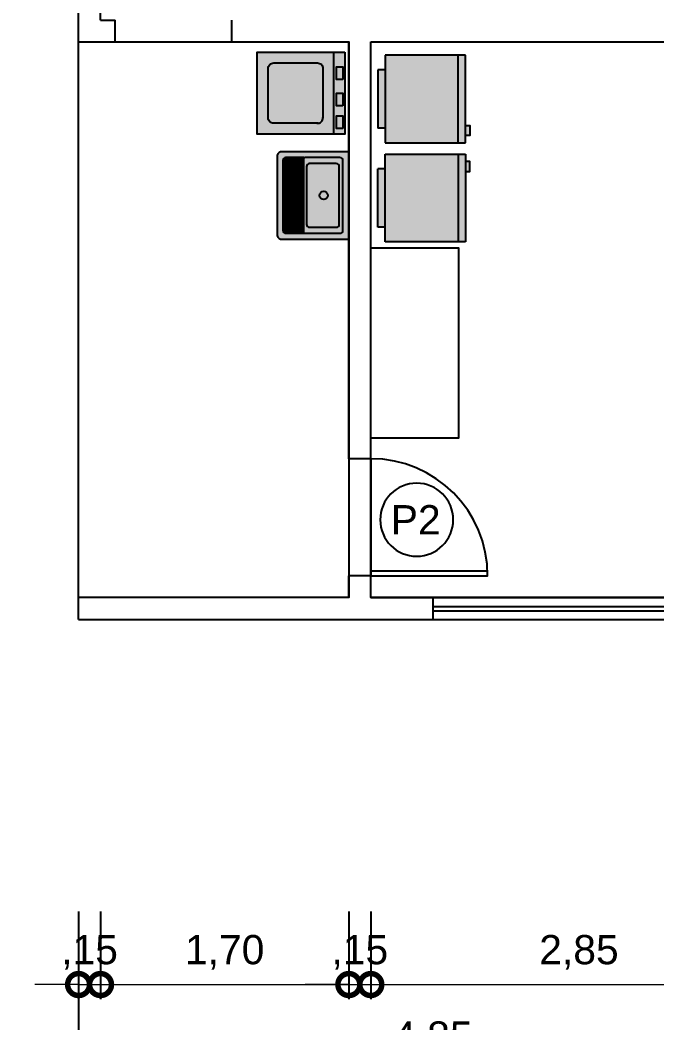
# Model space of a CAD drawing. Header units: metres. Extents: x 47902.7 to 47959.3, y 23418.5 to 23443.2.
# Drawn here: x 47907.75 to 47912.11, y 23424.05 to 23430.91 of the extents above; entities that cross this region are included whole.
import ezdxf
from ezdxf.enums import TextEntityAlignment as Align

# ---------------------------------------------------------------- set-up
doc = ezdxf.new("R2010")
doc.units = ezdxf.units.M
doc.header["$LTSCALE"] = 0.25
doc.linetypes.add('DASHDOT2', pattern=[12.7, 6.35, -3.175, 0, -3.175])
doc.layers.add('ARQ_0_AREAS', color=7, linetype='Continuous', true_color=0x5a1694, plot=False)
for name, color, linetype in [('ARQ_ALV CT', 7, 'Continuous'), ('ARQ_ESQ CT', 3, 'Continuous'), ('ARQ_MOB 01', 1, 'Continuous'), ('ARQ_MOB 02', 2, 'Continuous'), ('ARQ_PISO 01', 1, 'Continuous'), ('ARQ_PROJ SUP', 1, 'DASHDOT2'), ('ARQ_SAN 02', 2, 'Continuous'), ('SIMB_02', 2, 'Continuous'), ('SIMB_TXT', 1, 'Continuous')]:
    doc.layers.add(name, color=color, linetype=linetype)
doc.layers.add('ARQ_COTA_AZUL', color=5, linetype='Continuous', lineweight=20, true_color=0x0000ff)
doc.styles.add('cota', font='arial.ttf')
doc.styles.add('SIMB', font='arial.ttf')
doc.dimstyles.new('Info 01 - annot', dxfattribs={"dimtxt": 2, "dimasz": 3, "dimexe": 1, "dimexo": 1, "dimgap": 1, "dimtad": 1, "dimzin": 4, "dimtxsty": 'cota', "dimblk": 'DOTSMALL', "dimcen": 2, "dimdle": 1, "dimclrd": 256, "dimclre": 256, "dimclrt": 1, "dimazin": 2, "dimtfac": 0.09, "dimtix": 1, "dimtmove": 2, "dimatfit": 2, "dimfxl": 5, "dimfxlon": 1, "dimtolj": 1, "dimtzin": 4, "dimlwd": -1, "dimarcsym": 1})

# ---------------------------------------------------------------- blocks, each defined once
blk = doc.blocks.new('GEL60')
at = {"true_color": 0xffffff}
h = blk.add_hatch(color=7, dxfattribs=at)
h.dxf.hatch_style = 1
h.paths.add_polyline_path([(0.6, 0.55), (0.55, 0.55), (0.55, 0.58), (0.48, 0.58), (0.48, 0.55), (0, 0.55), (0, 0), (0.1, 0), (0.1, -0.05), (0.5, -0.05), (0.5, 0), (0.6, 0)])
at = {"layer": 'ARQ_MOB 02'}
for p, q in [((0, 0.55), (0, 0)), ((0.6, 0.55), (0, 0.55)), ((0.6, 0), (0.6, 0.55)), ((0.6, 0.5), (0, 0.5)), ((0, 0), (0.6, 0)), ((0.1, 0), (0.1, -0.05)), ((0.5, 0), (0.5, -0.05)), ((0.1, -0.05), (0.5, -0.05))]:
    blk.add_line(p, q, dxfattribs=at)
blk.add_lwpolyline([(0.55, 0.55), (0.48, 0.55), (0.48, 0.58), (0.55, 0.58)], close=True, dxfattribs=at)
blk = doc.blocks.new('DUASX60')
blk.add_blockref('GEL60', (0.0585, 0.0706))
at = {"xscale": -1}
blk.add_blockref('GEL60', (1.335, 0.0706), dxfattribs=at)
blk = doc.blocks.new('maq. lavar_02')
at = {"true_color": 0xffffff}
h = blk.add_hatch(color=7, dxfattribs=at)
h.dxf.hatch_style = 1
h.paths.add_polyline_path([(0.75, 0), (0, 0), (0, 0.8), (0.75, 0.8)])
for points in [[(0.75, 0), (0, 0), (0, 0.8), (0.75, 0.8), (0.75, 0)], [(0, 0.1), (0.75, 0.1)]]:
    blk.add_lwpolyline(points)
blk.add_lwpolyline([(0.1, 0.2446), (0.1, 0.65, -0.414214), (0.15, 0.7), (0.6, 0.7, -0.414214), (0.65, 0.65), (0.65, 0.25, -0.414214), (0.6, 0.2), (0.147, 0.2)], format="xyb")
for points in [[(0.0517, 0.0202), (0.0517, 0.0779), (0.1671, 0.0779), (0.1671, 0.0202)], [(0.2603, 0.0202), (0.2603, 0.0779), (0.3757, 0.0779), (0.3757, 0.0202)], [(0.5, 0.0202), (0.5, 0.0779), (0.6154, 0.0779), (0.6154, 0.0202)]]:
    blk.add_lwpolyline(points, close=True)
blk.add_arc((0.1497, 0.2499), 0.05, 173.8325, 273.12652)
blk = doc.blocks.new('tanque_05')
at = {"true_color": 0xffffff}
h = blk.add_hatch(color=7, dxfattribs=at)
h.dxf.hatch_style = 1
edge = h.paths.add_edge_path()
edge.add_line((-0.2686, -0.4916), (0.2686, -0.4916))
edge.add_arc((0.2686, -0.4612), 0.0304, 270, 360)
edge.add_line((0.299, -0.4612), (0.299, -0.0101))
edge.add_arc((0.2889, -0.0101), 0.0101, 0, 90)
edge.add_line((0.2889, 0), (-0.2889, 0))
edge.add_arc((-0.2889, -0.0101), 0.0101, 90, 180)
edge.add_line((-0.299, -0.0101), (-0.299, -0.4612))
edge.add_arc((-0.2686, -0.4612), 0.0304, 180, 270)
for p, q in [((-0.2585, -0.3249), (0.2585, -0.3249)), ((0.2585, -0.331), (-0.2585, -0.331)), ((-0.2585, -0.3452), (0.2585, -0.3452)), ((0.2585, -0.3513), (-0.2585, -0.3513)), ((-0.2585, -0.3654), (0.2585, -0.3654)), ((0.2585, -0.3715), (-0.2585, -0.3715)), ((-0.2585, -0.3857), (0.2585, -0.3857)), ((0.2585, -0.3918), (-0.2585, -0.3918)), ((-0.2585, -0.406), (0.2585, -0.406)), ((0.2585, -0.4121), (-0.2585, -0.4121)), ((-0.2585, -0.4263), (0.2585, -0.4263)), ((-0.251, -0.4465), (0.251, -0.4465))]:
    blk.add_line(p, q)
for points in [[(-0.2686, -0.4916), (0.2686, -0.4916, 0.414214), (0.299, -0.4612), (0.299, -0.0101, 0.414214), (0.2889, 0), (-0.2889, 0, 0.414214), (-0.299, -0.0101), (-0.299, -0.4612, 0.414214)], [(-0.1977, -0.2889), (0.1977, -0.2889, 0.414214), (0.2179, -0.2686), (0.2179, -0.0862, 0.414214), (0.1977, -0.0659), (-0.1977, -0.0659, 0.414214), (-0.2179, -0.0862), (-0.2179, -0.2686, 0.414214)]]:
    blk.add_lwpolyline(points, format="xyb", close=True)
for points in [[(0.2585, -0.2807), (0.2585, -0.0608, 0.414214), (0.2382, -0.0405), (-0.2382, -0.0405, 0.414214), (-0.2585, -0.0608), (-0.2585, -0.2807)], [(-0.2585, -0.2822), (-0.2585, -0.3006, 0.414214), (-0.2484, -0.3107), (-0.2357, -0.3107), (0.2342, -0.3107), (0.2484, -0.3107, 0.414214), (0.2585, -0.3006), (0.2585, -0.2822)], [(-0.2585, -0.3092), (-0.2585, -0.4308, 0.414214), (-0.2382, -0.4511), (0.2382, -0.4511, 0.414214), (0.2585, -0.4308), (0.2585, -0.3092, 0.414214)]]:
    blk.add_lwpolyline(points, format="xyb")
blk.add_lwpolyline([(0.2584, -0.4323), (-0.2584, -0.4323)])
blk.add_circle((0, -0.1723), 0.0284)
blk = doc.blocks.new('_DotSmall')
at = {"color": 0, "linetype": 'ByBlock', "const_width": 0.5}
blk.add_lwpolyline([(-0.0625, 0, 1), (0.0625, 0, 1)], format="xyb", close=True, dxfattribs=at)
blk = doc.blocks.new('*D42')
at = {"layer": 'ARQ_COTA_AZUL', "transparency": 16777216}
for p, q in [((47906.798, 23426.9628), (47906.798, 23427.2628)), ((47906.798, 23426.8128), (47906.798, 23426.9628)), ((47906.798, 23426.8128), (47906.798, 23426.5128))]:
    blk.add_line(p, q, dxfattribs=at)
at = {"layer": 'ARQ_COTA_AZUL', "lineweight": -2, "transparency": 16777216}
for p, q in [((47907.298, 23426.9628), (47906.698, 23426.9628)), ((47907.298, 23426.8128), (47906.698, 23426.8128))]:
    blk.add_line(p, q, dxfattribs=at)
at = {"layer": 'Defpoints', "color": 0, "transparency": 16777216}
for p in [(47906.798, 23426.9628), (47908.3053, 23426.9628), (47908.1553, 23426.8128)]:
    blk.add_point(p, dxfattribs=at)
at = {"layer": 'ARQ_COTA_AZUL', "transparency": 16777216, "xscale": 0.3, "yscale": 0.3, "zscale": 0.3}
for p, rotation in [((47906.798, 23426.9628), 270), ((47906.798, 23426.8128), 90)]:
    blk.add_blockref('_DotSmall', p, dxfattribs=dict(at, rotation=rotation))
at = {"layer": 'ARQ_COTA_AZUL', "color": 1, "transparency": 16777216, "insert": (47906.5778, 23426.8878), "char_height": 0.2, "attachment_point": 5, "rotation": 90, "style": 'cota'}
blk.add_mtext('\\A1;,15', dxfattribs=at)
blk = doc.blocks.new('*D43')
at = {"layer": 'ARQ_COTA_AZUL', "transparency": 16777216}
blk.add_line((47906.798, 23426.8628), (47906.798, 23428.5628), dxfattribs=at)
at = {"layer": 'ARQ_COTA_AZUL', "lineweight": -2, "transparency": 16777216}
for p, q in [((47907.298, 23428.4628), (47906.698, 23428.4628)), ((47907.298, 23426.9628), (47906.698, 23426.9628))]:
    blk.add_line(p, q, dxfattribs=at)
at = {"layer": 'Defpoints', "color": 0, "transparency": 16777216}
for p in [(47906.798, 23428.4628), (47908.3053, 23428.4628), (47908.3053, 23426.9628)]:
    blk.add_point(p, dxfattribs=at)
at = {"layer": 'ARQ_COTA_AZUL', "transparency": 16777216, "xscale": 0.3, "yscale": 0.3, "zscale": 0.3}
for p, rotation in [((47906.798, 23428.4628), 90), ((47906.798, 23426.9628), 270)]:
    blk.add_blockref('_DotSmall', p, dxfattribs=dict(at, rotation=rotation))
at = {"layer": 'ARQ_COTA_AZUL', "color": 1, "transparency": 16777216, "insert": (47906.5778, 23427.7128), "char_height": 0.2, "attachment_point": 5, "rotation": 90, "style": 'cota'}
blk.add_mtext('\\A1;1,50', dxfattribs=at)
blk = doc.blocks.new('*D44')
at = {"layer": 'ARQ_COTA_AZUL', "transparency": 16777216}
for p, q in [((47906.798, 23428.6128), (47906.798, 23428.9128)), ((47906.798, 23428.4628), (47906.798, 23428.6128)), ((47906.798, 23428.4628), (47906.798, 23428.1628))]:
    blk.add_line(p, q, dxfattribs=at)
at = {"layer": 'ARQ_COTA_AZUL', "lineweight": -2, "transparency": 16777216}
for p, q in [((47907.298, 23428.6128), (47906.698, 23428.6128)), ((47907.298, 23428.4628), (47906.698, 23428.4628))]:
    blk.add_line(p, q, dxfattribs=at)
at = {"layer": 'Defpoints', "color": 0, "transparency": 16777216}
for p in [(47906.798, 23428.6128), (47908.1553, 23428.6128), (47908.3053, 23428.4628)]:
    blk.add_point(p, dxfattribs=at)
at = {"layer": 'ARQ_COTA_AZUL', "transparency": 16777216, "xscale": 0.3, "yscale": 0.3, "zscale": 0.3}
for p, rotation in [((47906.798, 23428.6128), 270), ((47906.798, 23428.4628), 90)]:
    blk.add_blockref('_DotSmall', p, dxfattribs=dict(at, rotation=rotation))
at = {"layer": 'ARQ_COTA_AZUL', "color": 1, "transparency": 16777216, "insert": (47906.5778, 23428.5378), "char_height": 0.2, "attachment_point": 5, "rotation": 90, "style": 'cota'}
blk.add_mtext('\\A1;,15', dxfattribs=at)
blk = doc.blocks.new('*D45')
at = {"layer": 'ARQ_COTA_AZUL', "transparency": 16777216}
blk.add_line((47906.798, 23428.5128), (47906.798, 23430.8628), dxfattribs=at)
at = {"layer": 'ARQ_COTA_AZUL', "lineweight": -2, "transparency": 16777216}
for p, q in [((47907.298, 23430.7628), (47906.698, 23430.7628)), ((47907.298, 23428.6128), (47906.698, 23428.6128))]:
    blk.add_line(p, q, dxfattribs=at)
at = {"layer": 'Defpoints', "color": 0, "transparency": 16777216}
for p in [(47906.798, 23430.7628), (47908.1553, 23430.7628), (47908.1553, 23428.6128)]:
    blk.add_point(p, dxfattribs=at)
at = {"layer": 'ARQ_COTA_AZUL', "transparency": 16777216, "xscale": 0.3, "yscale": 0.3, "zscale": 0.3}
for p, rotation in [((47906.798, 23430.7628), 90), ((47906.798, 23428.6128), 270)]:
    blk.add_blockref('_DotSmall', p, dxfattribs=dict(at, rotation=rotation))
at = {"layer": 'ARQ_COTA_AZUL', "color": 1, "transparency": 16777216, "insert": (47906.5778, 23429.6878), "char_height": 0.2, "attachment_point": 5, "rotation": 90, "style": 'cota'}
blk.add_mtext('\\A1;2,15', dxfattribs=at)
blk = doc.blocks.new('*D46')
at = {"layer": 'ARQ_COTA_AZUL', "transparency": 16777216}
for p, q in [((47906.798, 23430.9128), (47906.798, 23431.2128)), ((47906.798, 23430.7628), (47906.798, 23430.9128)), ((47906.798, 23430.7628), (47906.798, 23430.4628))]:
    blk.add_line(p, q, dxfattribs=at)
at = {"layer": 'ARQ_COTA_AZUL', "lineweight": -2, "transparency": 16777216}
for p, q in [((47907.298, 23430.9128), (47906.698, 23430.9128)), ((47907.298, 23430.7628), (47906.698, 23430.7628))]:
    blk.add_line(p, q, dxfattribs=at)
at = {"layer": 'Defpoints', "color": 0, "transparency": 16777216}
for p in [(47906.798, 23430.9128), (47908.3053, 23430.9128), (47908.1553, 23430.7628)]:
    blk.add_point(p, dxfattribs=at)
at = {"layer": 'ARQ_COTA_AZUL', "transparency": 16777216, "xscale": 0.3, "yscale": 0.3, "zscale": 0.3}
for p, rotation in [((47906.798, 23430.9128), 270), ((47906.798, 23430.7628), 90)]:
    blk.add_blockref('_DotSmall', p, dxfattribs=dict(at, rotation=rotation))
at = {"layer": 'ARQ_COTA_AZUL', "color": 1, "transparency": 16777216, "insert": (47906.5778, 23430.8378), "char_height": 0.2, "attachment_point": 5, "rotation": 90, "style": 'cota'}
blk.add_mtext('\\A1;,15', dxfattribs=at)
blk = doc.blocks.new('*D47')
at = {"layer": 'ARQ_COTA_AZUL', "transparency": 16777216}
blk.add_line((47906.798, 23430.8128), (47906.798, 23433.1128), dxfattribs=at)
at = {"layer": 'ARQ_COTA_AZUL', "lineweight": -2, "transparency": 16777216}
for p, q in [((47907.298, 23433.0128), (47906.698, 23433.0128)), ((47907.298, 23430.9128), (47906.698, 23430.9128))]:
    blk.add_line(p, q, dxfattribs=at)
at = {"layer": 'Defpoints', "color": 0, "transparency": 16777216}
for p in [(47906.798, 23433.0128), (47908.3053, 23433.0128), (47908.3053, 23430.9128)]:
    blk.add_point(p, dxfattribs=at)
at = {"layer": 'ARQ_COTA_AZUL', "transparency": 16777216, "xscale": 0.3, "yscale": 0.3, "zscale": 0.3}
for p, rotation in [((47906.798, 23433.0128), 90), ((47906.798, 23430.9128), 270)]:
    blk.add_blockref('_DotSmall', p, dxfattribs=dict(at, rotation=rotation))
at = {"layer": 'ARQ_COTA_AZUL', "color": 1, "transparency": 16777216, "insert": (47906.5778, 23431.9628), "char_height": 0.2, "attachment_point": 5, "rotation": 90, "style": 'cota'}
blk.add_mtext('\\A1;2,10', dxfattribs=at)
blk = doc.blocks.new('*D51')
at = {"layer": 'ARQ_COTA_AZUL', "transparency": 16777216}
blk.add_line((47906.2119, 23426.7128), (47906.2119, 23433.2628), dxfattribs=at)
at = {"layer": 'ARQ_COTA_AZUL', "lineweight": -2, "transparency": 16777216}
for p, q in [((47906.7119, 23433.1628), (47906.1119, 23433.1628)), ((47906.7119, 23426.8128), (47906.1119, 23426.8128))]:
    blk.add_line(p, q, dxfattribs=at)
at = {"layer": 'Defpoints', "color": 0, "transparency": 16777216}
for p in [(47906.2119, 23433.1628), (47908.1553, 23433.1628), (47908.1553, 23426.8128)]:
    blk.add_point(p, dxfattribs=at)
at = {"layer": 'ARQ_COTA_AZUL', "transparency": 16777216, "xscale": 0.3, "yscale": 0.3, "zscale": 0.3}
for p, rotation in [((47906.2119, 23433.1628), 90), ((47906.2119, 23426.8128), 270)]:
    blk.add_blockref('_DotSmall', p, dxfattribs=dict(at, rotation=rotation))
at = {"layer": 'ARQ_COTA_AZUL', "color": 1, "transparency": 16777216, "insert": (47905.9917, 23429.9878), "char_height": 0.2, "attachment_point": 5, "rotation": 90, "style": 'cota'}
blk.add_mtext('\\A1;6,35', dxfattribs=at)
blk = doc.blocks.new('*D53')
at = {"layer": 'ARQ_COTA_AZUL', "transparency": 16777216}
blk.add_line((47905.6958, 23426.7128), (47905.6958, 23434.2628), dxfattribs=at)
at = {"layer": 'ARQ_COTA_AZUL', "lineweight": -2, "transparency": 16777216}
for p, q in [((47906.1958, 23434.1628), (47905.5958, 23434.1628)), ((47906.1958, 23426.8128), (47905.5958, 23426.8128))]:
    blk.add_line(p, q, dxfattribs=at)
at = {"layer": 'Defpoints', "color": 0, "transparency": 16777216}
for p in [(47905.6958, 23434.1628), (47908.1553, 23434.1628), (47908.1553, 23426.8128)]:
    blk.add_point(p, dxfattribs=at)
at = {"layer": 'ARQ_COTA_AZUL', "transparency": 16777216, "xscale": 0.3, "yscale": 0.3, "zscale": 0.3}
for p, rotation in [((47905.6958, 23434.1628), 90), ((47905.6958, 23426.8128), 270)]:
    blk.add_blockref('_DotSmall', p, dxfattribs=dict(at, rotation=rotation))
at = {"layer": 'ARQ_COTA_AZUL', "color": 1, "transparency": 16777216, "insert": (47905.4756, 23430.4878), "char_height": 0.2, "attachment_point": 5, "rotation": 90, "style": 'cota'}
blk.add_mtext('\\A1;7,35', dxfattribs=at)
blk = doc.blocks.new('*U28')
at = {"layer": 'SIMB_02'}
blk.add_circle((0, 0), 2.5, dxfattribs=at)
at = {"layer": 'SIMB_TXT', "style": 'SIMB'}
blk.add_attdef('CDESQ', text='', height=2, dxfattribs=at).set_placement((0, 0), align=Align.MIDDLE_CENTER)
blk = doc.blocks.new('*D280')
at = {"layer": 'ARQ_COTA_AZUL', "lineweight": -2, "transparency": 16777216}
for p, q in [((47908.1553, 23424.8165), (47908.1553, 23424.2165)), ((47908.3053, 23424.8165), (47908.3053, 23424.2165))]:
    blk.add_line(p, q, dxfattribs=at)
at = {"layer": 'ARQ_COTA_AZUL', "transparency": 16777216}
for p, q in [((47908.1553, 23424.3165), (47907.8553, 23424.3165)), ((47908.1553, 23424.3165), (47908.3053, 23424.3165)), ((47908.3053, 23424.3165), (47908.6053, 23424.3165))]:
    blk.add_line(p, q, dxfattribs=at)
at = {"layer": 'Defpoints', "color": 0, "transparency": 16777216}
for p in [(47908.3053, 23430.9128), (47908.1553, 23426.8128), (47908.3053, 23424.3165)]:
    blk.add_point(p, dxfattribs=at)
at = {"layer": 'ARQ_COTA_AZUL', "transparency": 16777216, "xscale": 0.3, "yscale": 0.3, "zscale": 0.3}
blk.add_blockref('_DotSmall', (47908.1553, 23424.3165), dxfattribs=at)
at = {"layer": 'ARQ_COTA_AZUL', "transparency": 16777216, "xscale": 0.3, "yscale": 0.3, "zscale": 0.3, "rotation": 180}
blk.add_blockref('_DotSmall', (47908.3053, 23424.3165), dxfattribs=at)
at = {"layer": 'ARQ_COTA_AZUL', "color": 1, "transparency": 16777216, "insert": (47908.2303, 23424.5367), "char_height": 0.2, "attachment_point": 5, "style": 'cota'}
blk.add_mtext('\\A1;,15', dxfattribs=at)
blk = doc.blocks.new('*D281')
at = {"layer": 'ARQ_COTA_AZUL', "lineweight": -2, "transparency": 16777216}
for p, q in [((47908.3053, 23424.8165), (47908.3053, 23424.2165)), ((47910.0053, 23424.8165), (47910.0053, 23424.2165))]:
    blk.add_line(p, q, dxfattribs=at)
at = {"layer": 'ARQ_COTA_AZUL', "transparency": 16777216}
blk.add_line((47908.2053, 23424.3165), (47910.1053, 23424.3165), dxfattribs=at)
at = {"layer": 'Defpoints', "color": 0, "transparency": 16777216}
for p in [(47908.3053, 23430.9128), (47910.0053, 23426.9628), (47910.0053, 23424.3165)]:
    blk.add_point(p, dxfattribs=at)
at = {"layer": 'ARQ_COTA_AZUL', "transparency": 16777216, "xscale": 0.3, "yscale": 0.3, "zscale": 0.3, "rotation": 180}
blk.add_blockref('_DotSmall', (47908.3053, 23424.3165), dxfattribs=at)
at = {"layer": 'ARQ_COTA_AZUL', "transparency": 16777216, "xscale": 0.3, "yscale": 0.3, "zscale": 0.3}
blk.add_blockref('_DotSmall', (47910.0053, 23424.3165), dxfattribs=at)
at = {"layer": 'ARQ_COTA_AZUL', "color": 1, "transparency": 16777216, "insert": (47909.1553, 23424.5367), "char_height": 0.2, "attachment_point": 5, "style": 'cota'}
blk.add_mtext('\\A1;1,70', dxfattribs=at)
blk = doc.blocks.new('*D282')
at = {"layer": 'ARQ_COTA_AZUL', "lineweight": -2, "transparency": 16777216}
for p, q in [((47910.0053, 23424.8165), (47910.0053, 23424.2165)), ((47910.1553, 23424.8165), (47910.1553, 23424.2165))]:
    blk.add_line(p, q, dxfattribs=at)
at = {"layer": 'ARQ_COTA_AZUL', "transparency": 16777216}
for p, q in [((47910.0053, 23424.3165), (47909.7053, 23424.3165)), ((47910.0053, 23424.3165), (47910.1553, 23424.3165)), ((47910.1553, 23424.3165), (47910.4553, 23424.3165))]:
    blk.add_line(p, q, dxfattribs=at)
at = {"layer": 'Defpoints', "color": 0, "transparency": 16777216}
for p in [(47910.0053, 23426.9628), (47910.1553, 23426.9628), (47910.1553, 23424.3165)]:
    blk.add_point(p, dxfattribs=at)
at = {"layer": 'ARQ_COTA_AZUL', "transparency": 16777216, "xscale": 0.3, "yscale": 0.3, "zscale": 0.3}
blk.add_blockref('_DotSmall', (47910.0053, 23424.3165), dxfattribs=at)
at = {"layer": 'ARQ_COTA_AZUL', "transparency": 16777216, "xscale": 0.3, "yscale": 0.3, "zscale": 0.3, "rotation": 180}
blk.add_blockref('_DotSmall', (47910.1553, 23424.3165), dxfattribs=at)
at = {"layer": 'ARQ_COTA_AZUL', "color": 1, "transparency": 16777216, "insert": (47910.0803, 23424.5367), "char_height": 0.2, "attachment_point": 5, "style": 'cota'}
blk.add_mtext('\\A1;,15', dxfattribs=at)
blk = doc.blocks.new('*D283')
at = {"layer": 'ARQ_COTA_AZUL', "lineweight": -2, "transparency": 16777216}
for p, q in [((47910.1553, 23424.8165), (47910.1553, 23424.2165)), ((47913.0053, 23424.8165), (47913.0053, 23424.2165))]:
    blk.add_line(p, q, dxfattribs=at)
at = {"layer": 'ARQ_COTA_AZUL', "transparency": 16777216}
blk.add_line((47910.0553, 23424.3165), (47913.1053, 23424.3165), dxfattribs=at)
at = {"layer": 'Defpoints', "color": 0, "transparency": 16777216}
for p in [(47910.1553, 23426.9628), (47913.0053, 23426.9628), (47913.0053, 23424.3165)]:
    blk.add_point(p, dxfattribs=at)
at = {"layer": 'ARQ_COTA_AZUL', "transparency": 16777216, "xscale": 0.3, "yscale": 0.3, "zscale": 0.3, "rotation": 180}
blk.add_blockref('_DotSmall', (47910.1553, 23424.3165), dxfattribs=at)
at = {"layer": 'ARQ_COTA_AZUL', "transparency": 16777216, "xscale": 0.3, "yscale": 0.3, "zscale": 0.3}
blk.add_blockref('_DotSmall', (47913.0053, 23424.3165), dxfattribs=at)
at = {"layer": 'ARQ_COTA_AZUL', "color": 1, "transparency": 16777216, "insert": (47911.5803, 23424.5367), "char_height": 0.2, "attachment_point": 5, "style": 'cota'}
blk.add_mtext('\\A1;2,85', dxfattribs=at)
blk = doc.blocks.new('*D291')
at = {"layer": 'ARQ_COTA_AZUL', "lineweight": -2, "transparency": 16777216}
for p, q in [((47908.1553, 23424.2255), (47908.1553, 23423.6255)), ((47913.0053, 23424.2255), (47913.0053, 23423.6255))]:
    blk.add_line(p, q, dxfattribs=at)
at = {"layer": 'ARQ_COTA_AZUL', "transparency": 16777216}
blk.add_line((47908.0553, 23423.7255), (47913.1053, 23423.7255), dxfattribs=at)
at = {"layer": 'Defpoints', "color": 0, "transparency": 16777216}
for p in [(47908.1553, 23426.8128), (47913.0053, 23425.6628), (47913.0053, 23423.7255)]:
    blk.add_point(p, dxfattribs=at)
at = {"layer": 'ARQ_COTA_AZUL', "transparency": 16777216, "xscale": 0.3, "yscale": 0.3, "zscale": 0.3, "rotation": 180}
blk.add_blockref('_DotSmall', (47908.1553, 23423.7255), dxfattribs=at)
at = {"layer": 'ARQ_COTA_AZUL', "transparency": 16777216, "xscale": 0.3, "yscale": 0.3, "zscale": 0.3}
blk.add_blockref('_DotSmall', (47913.0053, 23423.7255), dxfattribs=at)
at = {"layer": 'ARQ_COTA_AZUL', "color": 1, "transparency": 16777216, "insert": (47910.5803, 23423.9456), "char_height": 0.2, "attachment_point": 5, "style": 'cota'}
blk.add_mtext('\\A1;4,85', dxfattribs=at)
blk = doc.blocks.new('*D308')
at = {"layer": 'ARQ_COTA_AZUL', "lineweight": -2, "transparency": 16777216}
for p, q in [((47908.1553, 23423.6701), (47908.1553, 23423.0701)), ((47922.1553, 23423.6701), (47922.1553, 23423.0701))]:
    blk.add_line(p, q, dxfattribs=at)
at = {"layer": 'ARQ_COTA_AZUL', "transparency": 16777216}
blk.add_line((47908.0553, 23423.1701), (47922.2553, 23423.1701), dxfattribs=at)
at = {"layer": 'Defpoints', "color": 0, "transparency": 16777216}
for p in [(47908.1553, 23426.8128), (47922.1553, 23426.8128), (47922.1553, 23423.1701)]:
    blk.add_point(p, dxfattribs=at)
at = {"layer": 'ARQ_COTA_AZUL', "transparency": 16777216, "xscale": 0.3, "yscale": 0.3, "zscale": 0.3, "rotation": 180}
blk.add_blockref('_DotSmall', (47908.1553, 23423.1701), dxfattribs=at)
at = {"layer": 'ARQ_COTA_AZUL', "transparency": 16777216, "xscale": 0.3, "yscale": 0.3, "zscale": 0.3}
blk.add_blockref('_DotSmall', (47922.1553, 23423.1701), dxfattribs=at)
at = {"layer": 'ARQ_COTA_AZUL', "color": 1, "transparency": 16777216, "insert": (47915.1553, 23423.3903), "char_height": 0.2, "attachment_point": 5, "style": 'cota'}
blk.add_mtext('\\A1;14,00', dxfattribs=at)

msp = doc.modelspace()

# ---------------------------------------------------------------- linework, layer by layer
at = {"layer": 'ARQ_0_AREAS'}
for points in [[(47908.1553, 23430.7628), (47910.0053, 23430.7628), (47910.0053, 23426.9628), (47908.1553, 23426.9628)], [(47910.1553, 23430.7628), (47913.0053, 23430.7628), (47913.0053, 23426.9628), (47910.1553, 23426.9628)]]:
    msp.add_lwpolyline(points, close=True, dxfattribs=at)
at = {"layer": 'ARQ_ALV CT'}
for p, q in [((47908.1553, 23430.7628), (47908.1553, 23433.1628)), ((47908.3053, 23430.9128), (47908.3053, 23433.0128)), ((47908.3053, 23430.9128), (47908.4053, 23430.9128)), ((47908.4053, 23430.7628), (47908.4053, 23430.9128)), ((47909.2053, 23430.7628), (47909.2053, 23430.9128)), ((47908.1553, 23430.7628), (47908.4053, 23430.7628)), ((47909.2053, 23430.7628), (47910.0053, 23430.7628)), ((47910.0053, 23427.9128), (47910.0053, 23430.7628)), ((47910.1553, 23430.7628), (47913.0053, 23430.7628)), ((47910.1553, 23427.9128), (47910.1553, 23430.7628)), ((47910.1553, 23427.9128), (47910.0053, 23427.9128)), ((47910.1553, 23427.2128), (47910.1553, 23427.1128)), ((47910.1553, 23427.1128), (47910.0053, 23427.1128)), ((47910.0053, 23426.9628), (47910.0053, 23427.1128)), ((47910.1553, 23426.9628), (47910.1553, 23427.1128)), ((47910.0053, 23426.9628), (47908.1553, 23426.9628)), ((47908.1553, 23426.8128), (47908.1553, 23426.9628)), ((47910.1553, 23426.9628), (47910.5803, 23426.9628)), ((47910.5803, 23426.9628), (47912.5803, 23426.9628)), ((47908.1553, 23426.8128), (47910.5803, 23426.8128)), ((47910.5803, 23426.8128), (47912.5803, 23426.8128))]:
    msp.add_line(p, q, dxfattribs=at)
at = {"layer": 'ARQ_ESQ CT'}
msp.add_lwpolyline([(47910.1553, 23427.1128), (47910.9553, 23427.1128), (47910.9553, 23427.1428), (47910.1553, 23427.1428)], close=True, dxfattribs=at)
at = {"layer": 'ARQ_PISO 01'}
for p, q in [((47908.1553, 23426.9628), (47908.1553, 23430.7628)), ((47908.4053, 23430.7628), (47909.2053, 23430.7628)), ((47910.0053, 23427.9128), (47910.0053, 23427.1128)), ((47910.1553, 23427.9128), (47910.1553, 23427.1128))]:
    msp.add_line(p, q, dxfattribs=at)
msp.add_arc((47910.1553, 23427.1128), 0.8, 360, 90, dxfattribs=at)
at = {"layer": 'ARQ_PROJ SUP'}
for p, q in [((47910.5803, 23426.9628), (47910.5803, 23426.8128)), ((47910.5803, 23426.9028), (47912.5803, 23426.9028)), ((47910.5803, 23426.8728), (47912.5803, 23426.8728))]:
    msp.add_line(p, q, dxfattribs=at)
at = {"layer": 'ARQ_SAN 02'}
msp.add_lwpolyline([(47910.1553, 23429.3542), (47910.7553, 23429.3542), (47910.7553, 23428.0542), (47910.1553, 23428.0542)], close=True, dxfattribs=at)

# ---------------------------------------------------------------- block references
ref = msp.add_blockref('*U28', (47910.4697, 23427.4953), dxfattribs=dict(xscale=-0.1, yscale=0.1, zscale=0.1))
ref.add_attrib('CDESQ', 'P2', dxfattribs={"layer": 'SIMB_TXT', "height": 0.2, "style": 'SIMB'}).set_placement((47910.4628, 23427.4953), align=Align.MIDDLE_CENTER)
at = {"layer": 'ARQ_MOB 01', "xscale": 0.75, "yscale": 0.75, "zscale": 0.75, "rotation": 90.00000000000001}
msp.add_blockref('maq. lavar_02', (47909.9782, 23430.1317), dxfattribs=at)
at = {"layer": 'ARQ_MOB 01', "rotation": 270}
msp.add_blockref('tanque_05', (47910.0053, 23429.7132), dxfattribs=at)
at = {"layer": 'ARQ_MOB 02', "ltscale": 3, "rotation": 269.9999999999999}
msp.add_blockref('DUASX60', (47910.1836, 23430.731), dxfattribs=at)

# ---------------------------------------------------------------- dimensions: what is measured, and where the dimension line sits
at = {"layer": 'ARQ_COTA_AZUL'}
for base, p1, p2, picture, middle in [((47905.6958, 23434.1628), (47908.1553, 23426.8128), (47908.1553, 23434.1628), '*D53', (47905.4756, 23430.4878)), ((47906.2119, 23433.1628), (47908.1553, 23426.8128), (47908.1553, 23433.1628), '*D51', (47905.9917, 23429.9878)), ((47906.798, 23433.0128), (47908.3053, 23430.9128), (47908.3053, 23433.0128), '*D47', (47906.5778, 23431.9628)), ((47906.798, 23430.9128), (47908.1553, 23430.7628), (47908.3053, 23430.9128), '*D46', (47906.5778, 23430.8378)), ((47906.798, 23430.7628), (47908.1553, 23428.6128), (47908.1553, 23430.7628), '*D45', (47906.5778, 23429.6878)), ((47906.798, 23428.6128), (47908.3053, 23428.4628), (47908.1553, 23428.6128), '*D44', (47906.5778, 23428.5378)), ((47906.798, 23428.4628), (47908.3053, 23426.9628), (47908.3053, 23428.4628), '*D43', (47906.5778, 23427.7128)), ((47906.798, 23426.9628), (47908.1553, 23426.8128), (47908.3053, 23426.9628), '*D42', (47906.5778, 23426.8878))]:
    dim = msp.add_linear_dim(base=base, p1=p1, p2=p2, angle=90, dimstyle='Info 01 - annot', dxfattribs=at)
    dim.commit()
    dim.dimension.update_dxf_attribs({"geometry": picture, "text_midpoint": middle})
for base, p1, p2, picture, middle in [((47908.3053, 23424.3165), (47908.1553, 23426.8128), (47908.3053, 23430.9128), '*D280', (47908.2303, 23424.5367)), ((47910.0053, 23424.3165), (47908.3053, 23430.9128), (47910.0053, 23426.9628), '*D281', (47909.1553, 23424.5367)), ((47910.1553, 23424.3165), (47910.0053, 23426.9628), (47910.1553, 23426.9628), '*D282', (47910.0803, 23424.5367)), ((47913.0053, 23424.3165), (47910.1553, 23426.9628), (47913.0053, 23426.9628), '*D283', (47911.5803, 23424.5367)), ((47913.0053, 23423.7255), (47908.1553, 23426.8128), (47913.0053, 23425.6628), '*D291', (47910.5803, 23423.9456)), ((47922.1553, 23423.1701), (47908.1553, 23426.8128), (47922.1553, 23426.8128), '*D308', (47915.1553, 23423.3903))]:
    dim = msp.add_linear_dim(base=base, p1=p1, p2=p2, dimstyle='Info 01 - annot', dxfattribs=at)
    dim.commit()
    dim.dimension.update_dxf_attribs({"geometry": picture, "text_midpoint": middle})

doc.saveas('drawing.dxf')
